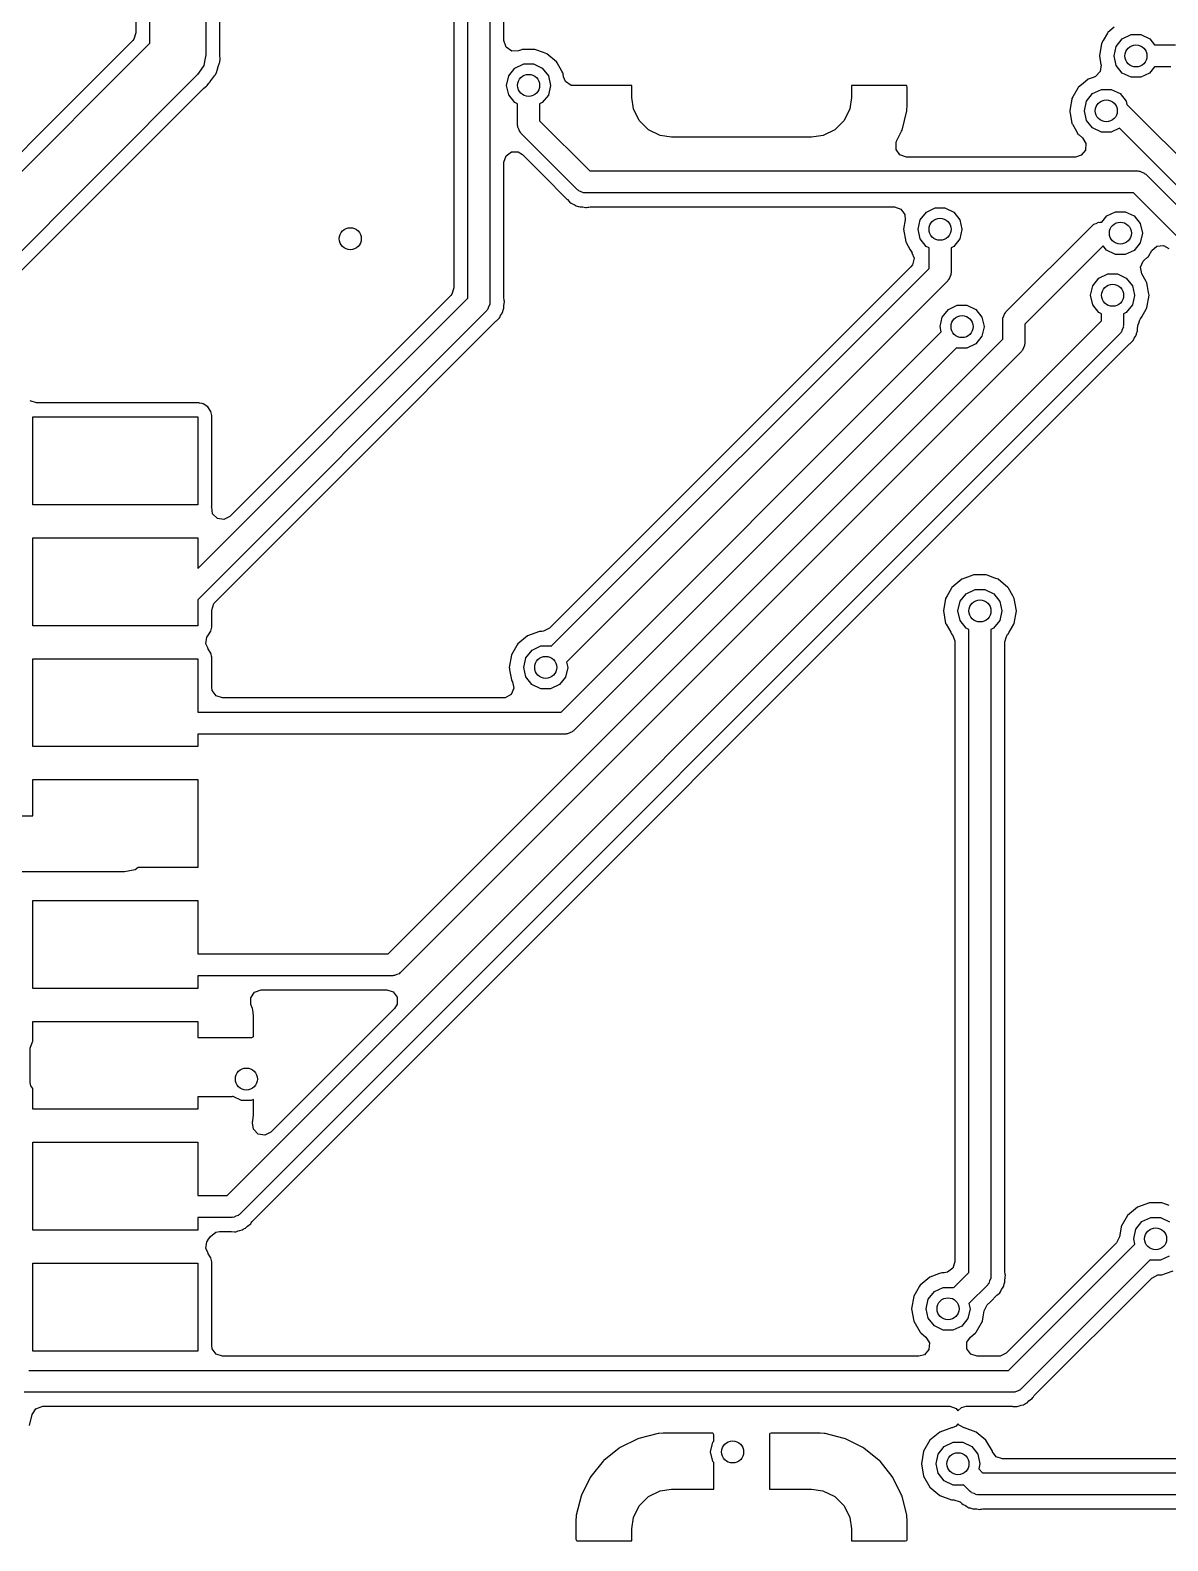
# Model space of a CAD drawing. Extents: x 3.59 to 5.68, y -3.55 to -1.66.
# Drawn here: x 3.914 to 4.321, y -2.758 to -2.217 of the extents above; entities that cross this region are included whole.
import ezdxf

# ---------------------------------------------------------------- set-up
doc = ezdxf.new("R2010")
doc.units = 0
doc.header["$MEASUREMENT"] = 0
doc.layers.add('BLACK', color=7, linetype='CONTINUOUS')

msp = doc.modelspace()

# ---------------------------------------------------------------- linework, layer by layer
at = {"layer": 'BLACK', "linetype": 'CONTINUOUS'}
for p, q in [((3.95156, -2.13762), (3.95156, -2.21761)), ((3.95657, -2.22131), (3.95657, -2.14002)), ((3.97657, -2.14002), (3.97657, -2.22545)), ((3.98159, -2.22505), (3.98159, -2.13877)), ((4.07051, -2.31266), (4.07051, -2.16856)), ((4.07839, -2.16856), (4.07839, -2.31429)), ((4.06549, -2.17688), (4.06549, -2.30896)), ((4.08341, -2.22034), (4.08341, -2.17688)), ((3.95156, -2.21761), (3.95081, -2.2199)), ((4.29968, -2.21772), (4.29817, -2.22034)), ((4.29985, -2.21743), (4.29968, -2.21772)), ((4.30054, -2.21685), (4.29985, -2.21743)), ((4.30206, -2.21557), (4.30054, -2.21685)), ((4.30498, -2.21968), (4.30814, -2.21816)), ((4.30814, -2.21816), (4.31164, -2.21817)), ((4.31164, -2.21817), (4.31479, -2.21969)), ((3.89158, -2.28631), (3.95657, -2.22131)), ((3.95041, -2.22037), (3.92335, -2.24744)), ((3.95081, -2.2199), (3.95041, -2.22037)), ((4.08423, -2.22274), (4.08341, -2.22034)), ((4.08623, -2.22409), (4.08423, -2.22274)), ((4.08864, -2.22401), (4.08623, -2.22409)), ((4.08965, -2.22364), (4.08864, -2.22401)), ((4.08997, -2.22352), (4.08965, -2.22364)), ((4.08965, -2.22364), (4.08965, -2.22364)), ((4.09452, -2.22352), (4.08997, -2.22352)), ((4.09484, -2.22364), (4.09452, -2.22352)), ((4.09755, -2.22462), (4.09484, -2.22364)), ((4.09484, -2.22364), (4.09484, -2.22364)), ((4.29758, -2.22136), (4.29679, -2.22584)), ((4.29817, -2.22034), (4.29758, -2.22136)), ((4.30201, -2.22583), (4.30279, -2.22242)), ((4.30279, -2.22242), (4.30498, -2.21968)), ((4.31479, -2.21969), (4.31656, -2.22191)), ((4.31656, -2.22191), (4.32406, -2.22191)), ((3.97581, -2.22928), (3.97475, -2.23087)), ((3.97621, -2.22727), (3.97581, -2.22927)), ((3.97581, -2.22927), (3.97581, -2.22928)), ((3.97581, -2.22928), (3.97581, -2.22928)), ((3.97657, -2.22545), (3.97621, -2.22727)), ((3.98089, -2.23001), (3.98149, -2.2283)), ((3.98149, -2.2283), (3.98158, -2.22807)), ((3.98158, -2.22807), (3.98159, -2.22785)), ((3.9816, -2.2252), (3.98159, -2.22505)), ((3.98159, -2.22776), (3.9816, -2.22772)), ((3.98159, -2.22785), (3.98159, -2.22776)), ((3.98168, -2.22736), (3.9816, -2.2252)), ((3.9816, -2.22772), (3.98161, -2.22761)), ((3.98161, -2.22761), (3.98168, -2.22736)), ((4.08734, -2.23025), (4.0905, -2.22874)), ((4.0905, -2.22874), (4.094, -2.22874)), ((4.094, -2.22874), (4.09716, -2.23026)), ((4.09879, -2.22507), (4.09755, -2.22462)), ((4.10227, -2.228), (4.09879, -2.22507)), ((4.10244, -2.22829), (4.10227, -2.228)), ((4.10418, -2.23131), (4.10244, -2.22829)), ((4.29679, -2.22584), (4.29734, -2.22899)), ((4.29736, -2.22907), (4.29702, -2.23145)), ((4.29734, -2.22899), (4.29736, -2.22907)), ((4.30278, -2.22924), (4.30201, -2.22583)), ((4.30496, -2.23199), (4.30278, -2.22924)), ((3.97365, -2.23252), (3.90279, -2.30339)), ((3.97475, -2.23087), (3.97365, -2.23252)), ((3.97817, -2.23506), (3.97854, -2.23454)), ((3.97854, -2.23454), (3.97865, -2.2344)), ((3.97865, -2.2344), (3.97972, -2.23304)), ((3.97972, -2.23304), (3.97992, -2.23278)), ((3.97972, -2.23304), (3.97972, -2.23304)), ((3.97992, -2.23278), (3.98002, -2.2325)), ((3.98002, -2.2325), (3.98008, -2.23239)), ((3.98008, -2.23239), (3.98025, -2.23215)), ((3.98025, -2.23215), (3.98084, -2.23018)), ((3.98084, -2.23018), (3.98089, -2.23001)), ((4.08437, -2.2364), (4.08515, -2.23299)), ((4.08515, -2.23299), (4.08734, -2.23025)), ((4.09716, -2.23026), (4.09934, -2.233)), ((4.09934, -2.233), (4.10012, -2.23641)), ((4.10455, -2.23194), (4.10418, -2.23131)), ((4.10461, -2.23227), (4.10455, -2.23194)), ((4.1048, -2.23339), (4.10461, -2.23227)), ((4.10461, -2.23227), (4.10461, -2.23227)), ((4.10549, -2.235), (4.1048, -2.23339)), ((4.29271, -2.23419), (4.29092, -2.23569)), ((4.29485, -2.23341), (4.29271, -2.23419)), ((4.29535, -2.23319), (4.29485, -2.23341)), ((4.29702, -2.23145), (4.29535, -2.23319)), ((4.30811, -2.23351), (4.30496, -2.23199)), ((4.31161, -2.23352), (4.30811, -2.23351)), ((4.31477, -2.23201), (4.31161, -2.23352)), ((4.31657, -2.22978), (4.31477, -2.23201)), ((4.32242, -2.22978), (4.31657, -2.22978)), ((3.90662, -2.30666), (3.97577, -2.2375)), ((3.97577, -2.2375), (3.97641, -2.23698)), ((3.97641, -2.23698), (3.97682, -2.23671)), ((3.97682, -2.23671), (3.97702, -2.23646)), ((3.97702, -2.23646), (3.97769, -2.23562)), ((3.97702, -2.23646), (3.97702, -2.23646)), ((3.97769, -2.23562), (3.97791, -2.23537)), ((3.97791, -2.23537), (3.97796, -2.2353)), ((3.97796, -2.2353), (3.97808, -2.23519)), ((3.97808, -2.23519), (3.97817, -2.23506)), ((4.08514, -2.23982), (4.08437, -2.2364)), ((4.08732, -2.24256), (4.08514, -2.23982)), ((4.09933, -2.23985), (4.09714, -2.24258)), ((4.10012, -2.23644), (4.09933, -2.23985)), ((4.10012, -2.23641), (4.10012, -2.23644)), ((4.10744, -2.23642), (4.10549, -2.235)), ((4.10919, -2.23642), (4.10744, -2.23642)), ((4.10919, -2.23643), (4.10919, -2.23642)), ((4.12919, -2.23643), (4.10919, -2.23643)), ((4.12919, -2.2407), (4.12919, -2.23643)), ((4.2276, -2.23643), (4.20793, -2.23643)), ((4.20793, -2.23643), (4.20793, -2.2407)), ((4.22776, -2.23655), (4.2276, -2.23643)), ((4.22793, -2.23705), (4.22776, -2.23655)), ((4.22793, -2.2436), (4.22793, -2.23705)), ((4.28905, -2.23741), (4.28723, -2.24056)), ((4.28922, -2.23711), (4.28905, -2.23741)), ((4.28983, -2.2366), (4.28922, -2.23711)), ((4.29092, -2.23569), (4.28983, -2.2366)), ((4.29216, -2.2421), (4.29435, -2.23937)), ((4.29435, -2.23937), (4.29751, -2.23785)), ((4.29751, -2.23785), (4.30101, -2.23785)), ((4.30101, -2.23785), (4.30416, -2.23937)), ((4.30416, -2.23937), (4.30635, -2.24211)), ((4.08831, -2.24304), (4.08732, -2.24256)), ((4.08831, -2.2507), (4.08831, -2.24304)), ((4.09714, -2.24258), (4.09618, -2.24304)), ((4.09618, -2.24304), (4.09618, -2.24907)), ((4.12979, -2.24481), (4.12919, -2.2407)), ((4.13185, -2.24901), (4.12979, -2.24481)), ((4.20733, -2.24478), (4.20527, -2.24899)), ((4.20793, -2.2407), (4.20733, -2.24478)), ((4.22606, -2.2524), (4.22777, -2.24555)), ((4.22777, -2.24555), (4.22782, -2.24521)), ((4.22782, -2.24521), (4.22792, -2.24374)), ((4.22792, -2.24374), (4.22793, -2.2436)), ((4.2863, -2.24471), (4.28616, -2.24553)), ((4.28616, -2.24553), (4.28622, -2.24586)), ((4.28689, -2.24139), (4.2863, -2.24471)), ((4.28695, -2.24105), (4.28689, -2.24139)), ((4.28723, -2.24056), (4.28695, -2.24105)), ((4.29138, -2.24551), (4.29216, -2.2421)), ((4.29215, -2.24893), (4.29138, -2.24551)), ((4.30635, -2.24211), (4.30661, -2.24326)), ((4.30661, -2.24326), (4.36782, -2.30444)), ((3.92335, -2.24744), (3.89064, -2.28015)), ((4.08841, -2.25101), (4.08831, -2.2507)), ((4.08836, -2.25132), (4.08841, -2.25101)), ((4.09618, -2.24907), (4.11419, -2.26707)), ((4.13517, -2.25232), (4.13185, -2.24901)), ((4.20527, -2.24899), (4.20196, -2.25231)), ((4.28622, -2.24586), (4.28643, -2.24705)), ((4.28643, -2.24705), (4.28695, -2.25001)), ((4.28695, -2.25001), (4.28712, -2.2503)), ((4.28712, -2.2503), (4.28712, -2.2503)), ((4.28712, -2.2503), (4.28811, -2.25201)), ((4.29433, -2.25167), (4.29215, -2.24893)), ((4.08877, -2.25214), (4.08836, -2.25132)), ((4.08906, -2.25302), (4.08877, -2.25214)), ((4.08932, -2.25321), (4.08906, -2.25302)), ((4.08946, -2.25349), (4.08932, -2.25321)), ((4.10978, -2.2738), (4.08946, -2.25349)), ((4.13938, -2.25438), (4.13517, -2.25232)), ((4.14346, -2.25498), (4.13938, -2.25438)), ((4.19365, -2.25498), (4.14346, -2.25498)), ((4.19775, -2.25437), (4.19365, -2.25498)), ((4.20196, -2.25231), (4.19775, -2.25437)), ((4.2239, -2.25695), (4.22411, -2.25642)), ((4.22411, -2.25642), (4.22591, -2.2528)), ((4.22591, -2.2528), (4.22606, -2.2524)), ((4.28811, -2.25201), (4.28922, -2.25394)), ((4.28922, -2.25394), (4.28948, -2.25416)), ((4.28948, -2.25416), (4.28948, -2.25416)), ((4.28948, -2.25416), (4.29069, -2.25517)), ((4.29069, -2.25517), (4.29196, -2.25721)), ((4.29748, -2.2532), (4.29433, -2.25167)), ((4.30098, -2.25321), (4.29748, -2.2532)), ((4.30399, -2.25177), (4.30098, -2.25321)), ((4.36782, -2.31557), (4.30399, -2.25177)), ((4.08341, -2.26394), (4.08415, -2.26165)), ((4.08415, -2.26165), (4.0861, -2.26023)), ((4.0861, -2.26023), (4.08851, -2.26023)), ((4.08851, -2.26023), (4.09006, -2.26118)), ((4.09006, -2.26118), (4.09742, -2.26855)), ((4.2239, -2.25936), (4.2239, -2.25695)), ((4.22531, -2.26131), (4.2239, -2.25936)), ((4.2276, -2.26206), (4.22531, -2.26131)), ((4.29025, -2.26146), (4.28818, -2.26206)), ((4.29179, -2.25962), (4.29025, -2.26146)), ((4.29196, -2.25721), (4.29179, -2.25962)), ((4.08341, -2.31259), (4.08341, -2.26394)), ((4.11419, -2.26707), (4.31059, -2.26707)), ((4.28818, -2.26206), (4.2276, -2.26206)), ((4.31059, -2.26707), (4.31089, -2.26717)), ((4.31089, -2.26717), (4.31121, -2.26712)), ((4.31121, -2.26712), (4.31203, -2.26754)), ((4.09742, -2.26855), (4.10599, -2.27711)), ((4.31203, -2.26754), (4.3129, -2.26783)), ((4.3129, -2.26783), (4.31309, -2.26808)), ((4.31309, -2.26808), (4.31337, -2.26823)), ((4.31337, -2.26823), (4.35396, -2.30879)), ((4.10599, -2.27711), (4.10613, -2.27726)), ((4.10613, -2.27726), (4.10718, -2.27842)), ((4.11006, -2.27394), (4.10978, -2.2738)), ((4.11024, -2.2742), (4.11006, -2.27394)), ((4.11112, -2.27448), (4.11024, -2.2742)), ((4.11194, -2.2749), (4.11112, -2.27448)), ((4.11226, -2.27485), (4.11194, -2.2749)), ((4.11256, -2.27495), (4.11226, -2.27485)), ((4.30896, -2.27495), (4.11256, -2.27495)), ((4.34724, -2.31321), (4.30896, -2.27495)), ((4.10718, -2.27842), (4.10755, -2.27859)), ((4.10755, -2.27859), (4.10755, -2.27859)), ((4.10755, -2.27859), (4.10799, -2.27878)), ((4.10799, -2.27878), (4.10853, -2.27907)), ((4.10853, -2.27907), (4.10928, -2.27956)), ((4.10928, -2.27956), (4.10968, -2.27962)), ((4.10968, -2.27962), (4.10998, -2.27974)), ((4.10998, -2.27974), (4.11028, -2.2798)), ((4.11028, -2.2798), (4.11066, -2.27997)), ((4.11066, -2.27997), (4.11155, -2.27997)), ((4.11155, -2.27997), (4.11216, -2.28002)), ((4.11216, -2.28002), (4.11264, -2.28009)), ((4.11264, -2.28009), (4.11264, -2.28009)), ((4.11264, -2.28009), (4.11304, -2.28016)), ((4.11304, -2.28016), (4.11344, -2.28005)), ((4.11344, -2.28005), (4.11377, -2.28003)), ((4.11377, -2.28003), (4.11425, -2.27997)), ((4.11425, -2.27997), (4.22334, -2.27997)), ((4.22334, -2.27997), (4.22563, -2.28071)), ((4.22563, -2.28071), (4.22705, -2.28266)), ((4.22705, -2.28266), (4.22718, -2.28454)), ((4.23258, -2.28452), (4.23477, -2.28179)), ((4.23477, -2.28179), (4.23792, -2.28027)), ((4.23792, -2.28027), (4.24143, -2.28027)), ((4.24143, -2.28027), (4.24458, -2.2818)), ((4.24458, -2.2818), (4.24676, -2.28453)), ((4.29761, -2.2854), (4.29939, -2.28317)), ((4.29939, -2.28317), (4.30255, -2.28166)), ((4.30255, -2.28166), (4.30605, -2.28166)), ((4.30605, -2.28166), (4.3092, -2.28318)), ((4.3092, -2.28318), (4.31139, -2.28592)), ((4.22718, -2.28454), (4.22658, -2.28795)), ((4.22658, -2.28795), (4.22737, -2.29243)), ((4.2318, -2.28794), (4.23258, -2.28452)), ((4.23257, -2.29135), (4.2318, -2.28794)), ((4.24754, -2.28798), (4.24675, -2.29139)), ((4.24676, -2.28453), (4.24754, -2.28795)), ((4.24754, -2.28795), (4.24754, -2.28798)), ((4.26328, -2.31758), (4.2943, -2.28655)), ((4.2943, -2.28655), (4.29459, -2.28641)), ((4.29459, -2.28641), (4.29477, -2.28615)), ((4.29477, -2.28615), (4.29565, -2.28586)), ((4.29565, -2.28586), (4.29647, -2.28545)), ((4.29647, -2.28545), (4.29678, -2.2855)), ((4.29678, -2.2855), (4.29709, -2.2854)), ((4.29709, -2.2854), (4.29761, -2.2854)), ((4.31139, -2.28592), (4.31217, -2.28933)), ((4.22737, -2.29243), (4.22754, -2.29272)), ((4.22754, -2.29272), (4.22754, -2.29272)), ((4.22754, -2.29272), (4.229, -2.29526)), ((4.23475, -2.29409), (4.23257, -2.29135)), ((4.23573, -2.29457), (4.23475, -2.29409)), ((4.24456, -2.29412), (4.24361, -2.29458)), ((4.24675, -2.29139), (4.24456, -2.29412)), ((4.2981, -2.29389), (4.27, -2.32199)), ((4.29937, -2.29548), (4.2981, -2.29389)), ((4.31137, -2.29277), (4.30918, -2.29551)), ((4.31217, -2.28936), (4.31137, -2.29277)), ((4.31217, -2.28933), (4.31217, -2.28936)), ((4.31557, -2.29559), (4.31736, -2.29397)), ((4.31736, -2.29397), (4.31976, -2.29372)), ((4.31976, -2.29372), (4.3217, -2.29478)), ((4.229, -2.29526), (4.22964, -2.29636)), ((4.22964, -2.29636), (4.22961, -2.29638)), ((4.22961, -2.29638), (4.23039, -2.29833)), ((4.23039, -2.29833), (4.22981, -2.30066)), ((4.23573, -2.30198), (4.23573, -2.29457)), ((4.24361, -2.29458), (4.24361, -2.30361)), ((4.30252, -2.29701), (4.29937, -2.29548)), ((4.30602, -2.29702), (4.30252, -2.29701)), ((4.30918, -2.29551), (4.30602, -2.29702)), ((4.31146, -2.30158), (4.31244, -2.29938)), ((4.31244, -2.29938), (4.31283, -2.299)), ((4.31283, -2.299), (4.31406, -2.29797)), ((4.31406, -2.29797), (4.31432, -2.29775)), ((4.31406, -2.29797), (4.31406, -2.29797)), ((4.31432, -2.29775), (4.31449, -2.29746)), ((4.31449, -2.29746), (4.31557, -2.29559)), ((4.31449, -2.29746), (4.31449, -2.29746)), ((4.22926, -2.30135), (4.09974, -2.43087)), ((4.10036, -2.43735), (4.23573, -2.30198)), ((4.22981, -2.30066), (4.22926, -2.30135)), ((4.24314, -2.30505), (4.24285, -2.30592)), ((4.24356, -2.30423), (4.24314, -2.30505)), ((4.24361, -2.30361), (4.24351, -2.30391)), ((4.24351, -2.30391), (4.24356, -2.30423)), ((4.29659, -2.30544), (4.29975, -2.30392)), ((4.29975, -2.30392), (4.30325, -2.30392)), ((4.30325, -2.30392), (4.30641, -2.30544)), ((4.31196, -2.30394), (4.31146, -2.30158)), ((4.31356, -2.30671), (4.31196, -2.30394)), ((4.06549, -2.30896), (4.06475, -2.31125)), ((4.24245, -2.30639), (4.10582, -2.44303)), ((4.2426, -2.30611), (4.24245, -2.30639)), ((4.24285, -2.30592), (4.2426, -2.30611)), ((4.29362, -2.31158), (4.29441, -2.30817)), ((4.29441, -2.30817), (4.29659, -2.30544)), ((4.30641, -2.30544), (4.30859, -2.30818)), ((4.30859, -2.30818), (4.30937, -2.3116)), ((4.3138, -2.30712), (4.31356, -2.30671)), ((4.31404, -2.30849), (4.3138, -2.30712)), ((4.31441, -2.31058), (4.31404, -2.30849)), ((4.31459, -2.3116), (4.31441, -2.31058)), ((3.97367, -2.40951), (4.07051, -2.31266)), ((4.06435, -2.31172), (3.98524, -2.39085)), ((4.06475, -2.31125), (4.06435, -2.31172)), ((4.07792, -2.31572), (4.07763, -2.3166)), ((4.07834, -2.3149), (4.07792, -2.31572)), ((4.07839, -2.31429), (4.07829, -2.31459)), ((4.07829, -2.31459), (4.07834, -2.3149)), ((4.08347, -2.31308), (4.08341, -2.31259)), ((4.08341, -2.3153), (4.08345, -2.31469)), ((4.08341, -2.31619), (4.08341, -2.3153)), ((4.08345, -2.31469), (4.08346, -2.31466)), ((4.08346, -2.31466), (4.08359, -2.31381)), ((4.08349, -2.31341), (4.08347, -2.31308)), ((4.08359, -2.31381), (4.08349, -2.31341)), ((4.24266, -2.31665), (4.24581, -2.31514)), ((4.24581, -2.31514), (4.24932, -2.31514)), ((4.24932, -2.31514), (4.25247, -2.31666)), ((4.29439, -2.315), (4.29362, -2.31158)), ((4.29657, -2.31774), (4.29439, -2.315)), ((4.30858, -2.31504), (4.30639, -2.31777)), ((4.30937, -2.31163), (4.30858, -2.31504)), ((4.30937, -2.3116), (4.30937, -2.31163)), ((4.3138, -2.31608), (4.31459, -2.3116)), ((4.07723, -2.31707), (3.97367, -2.42065)), ((3.98424, -2.63411), (4.29756, -2.32077)), ((4.03125, -2.37016), (4.08054, -2.32086)), ((4.07738, -2.31679), (4.07723, -2.31707)), ((4.07763, -2.3166), (4.07738, -2.31679)), ((4.08054, -2.32086), (4.08069, -2.32072)), ((4.08069, -2.32072), (4.08186, -2.31967)), ((4.08186, -2.31967), (4.08202, -2.3193)), ((4.08202, -2.3193), (4.08222, -2.31885)), ((4.08202, -2.3193), (4.08202, -2.3193)), ((4.08222, -2.31885), (4.08251, -2.31832)), ((4.08251, -2.31832), (4.083, -2.31757)), ((4.083, -2.31757), (4.08306, -2.31716)), ((4.08306, -2.31716), (4.08317, -2.31687)), ((4.08317, -2.31687), (4.08324, -2.31657)), ((4.08324, -2.31657), (4.08341, -2.31619)), ((4.23969, -2.3228), (4.24047, -2.31939)), ((4.24047, -2.31939), (4.24266, -2.31665)), ((4.25247, -2.31666), (4.25465, -2.3194)), ((4.25465, -2.3194), (4.25543, -2.32281)), ((4.26213, -2.32036), (4.26222, -2.32006)), ((4.26213, -2.32731), (4.26213, -2.32036)), ((4.26217, -2.31975), (4.26259, -2.31893)), ((4.26222, -2.32006), (4.26217, -2.31975)), ((4.26259, -2.31893), (4.26288, -2.31805)), ((4.26288, -2.31805), (4.26313, -2.31786)), ((4.26313, -2.31786), (4.26328, -2.31758)), ((4.29756, -2.31822), (4.29657, -2.31774)), ((4.29756, -2.32077), (4.29756, -2.31822)), ((4.30639, -2.31777), (4.30543, -2.31823)), ((4.30543, -2.31823), (4.30543, -2.3224)), ((4.31079, -2.32194), (4.31122, -2.32034)), ((4.31122, -2.32034), (4.31134, -2.32017)), ((4.31134, -2.32017), (4.31153, -2.32001)), ((4.31153, -2.32001), (4.31194, -2.3193)), ((4.31194, -2.3193), (4.31363, -2.31637)), ((4.31363, -2.31637), (4.3138, -2.31608)), ((4.31363, -2.31637), (4.31363, -2.31637)), ((4.30428, -2.32518), (3.98865, -2.64083)), ((4.10392, -2.46088), (4.24011, -2.32469)), ((4.24011, -2.32469), (4.23969, -2.3228)), ((4.25464, -2.32625), (4.25245, -2.32899)), ((4.25543, -2.32284), (4.25464, -2.32625)), ((4.25543, -2.32281), (4.25543, -2.32284)), ((4.27, -2.32199), (4.27, -2.32894)), ((4.30442, -2.3249), (4.30428, -2.32518)), ((4.30468, -2.32471), (4.30442, -2.3249)), ((4.30497, -2.32383), (4.30468, -2.32471)), ((4.30538, -2.32301), (4.30497, -2.32383)), ((4.30543, -2.3224), (4.30533, -2.3227)), ((4.30533, -2.3227), (4.30538, -2.32301)), ((4.30927, -2.32696), (4.30956, -2.32643)), ((4.30956, -2.32643), (4.31004, -2.32568)), ((4.31004, -2.32568), (4.31011, -2.32527)), ((4.31011, -2.32527), (4.31022, -2.32498)), ((4.31022, -2.32498), (4.31029, -2.32468)), ((4.31029, -2.32468), (4.31045, -2.3243)), ((4.31045, -2.32341), (4.3105, -2.3228)), ((4.31045, -2.3243), (4.31045, -2.32341)), ((4.3105, -2.3228), (4.31064, -2.32192)), ((4.31064, -2.32192), (4.31079, -2.32194)), ((3.99391, -2.64267), (4.30759, -2.32897)), ((4.04195, -2.5475), (4.26213, -2.32731)), ((4.26885, -2.33173), (4.04637, -2.55422)), ((4.24556, -2.33038), (4.10834, -2.4676)), ((4.24579, -2.33049), (4.24556, -2.33038)), ((4.24929, -2.3305), (4.24579, -2.33049)), ((4.25245, -2.32899), (4.24929, -2.3305)), ((4.26899, -2.33145), (4.26885, -2.33173)), ((4.26925, -2.33126), (4.26899, -2.33145)), ((4.26953, -2.33038), (4.26925, -2.33126)), ((4.26995, -2.32956), (4.26953, -2.33038)), ((4.27, -2.32894), (4.2699, -2.32925)), ((4.2699, -2.32925), (4.26995, -2.32956)), ((4.30759, -2.32897), (4.30774, -2.32883)), ((4.30774, -2.32883), (4.3086, -2.32805)), ((4.3086, -2.32805), (4.3089, -2.32778)), ((4.3086, -2.32805), (4.3086, -2.32805)), ((4.3089, -2.32778), (4.30927, -2.32696)), ((3.9159, -2.35015), (3.91361, -2.34941)), ((3.97417, -2.35015), (3.9159, -2.35015)), ((3.97436, -2.35019), (3.97417, -2.35015)), ((3.97526, -2.35037), (3.97436, -2.35019)), ((3.97436, -2.35019), (3.97436, -2.35019)), ((3.97563, -2.35044), (3.97526, -2.35037)), ((3.97729, -2.35155), (3.97563, -2.35044)), ((3.9784, -2.35321), (3.97729, -2.35155)), ((3.97869, -2.35468), (3.9784, -2.35321)), ((3.91462, -2.38667), (3.91462, -2.35517)), ((3.91462, -2.35517), (3.97367, -2.35517)), ((3.97367, -2.35517), (3.97367, -2.38667)), ((3.97869, -2.38716), (3.97869, -2.35468)), ((3.97983, -2.42159), (4.03125, -2.37016)), ((3.97367, -2.38667), (3.91462, -2.38667)), ((3.97864, -2.38754), (3.97866, -2.38735)), ((3.97869, -2.38755), (3.97864, -2.38754)), ((3.97866, -2.38735), (3.97869, -2.38716)), ((3.97901, -2.38986), (3.97869, -2.38755)), ((3.98071, -2.39156), (3.97901, -2.38986)), ((3.98309, -2.39194), (3.98071, -2.39156)), ((3.98524, -2.39085), (3.98309, -2.39194)), ((3.91462, -2.42998), (3.91462, -2.39848)), ((3.91462, -2.39848), (3.97367, -2.39848)), ((3.97367, -2.39848), (3.97367, -2.40951)), ((4.24743, -2.41332), (4.24395, -2.41625)), ((4.2486, -2.4129), (4.24743, -2.41332)), ((4.25138, -2.41188), (4.2486, -2.4129)), ((4.2517, -2.41177), (4.25138, -2.41188)), ((4.25138, -2.41188), (4.25138, -2.41188)), ((4.25625, -2.41177), (4.2517, -2.41177)), ((4.25657, -2.41188), (4.25625, -2.41177)), ((4.25935, -2.4129), (4.25657, -2.41188)), ((4.25657, -2.41188), (4.25657, -2.41188)), ((4.26052, -2.41332), (4.25935, -2.4129)), ((4.26401, -2.41625), (4.26052, -2.41332)), ((4.24378, -2.41654), (4.24223, -2.41922)), ((4.24395, -2.41625), (4.24378, -2.41654)), ((4.24689, -2.42123), (4.24907, -2.4185)), ((4.24907, -2.4185), (4.25223, -2.41698)), ((4.25223, -2.41698), (4.25573, -2.41699)), ((4.25573, -2.41699), (4.25889, -2.41851)), ((4.25889, -2.41851), (4.26107, -2.42125)), ((4.26418, -2.41654), (4.26401, -2.41625)), ((4.26572, -2.41922), (4.26418, -2.41654)), ((3.97367, -2.42065), (3.97367, -2.42998)), ((3.97869, -2.42434), (3.97944, -2.42205)), ((3.97944, -2.42205), (3.97983, -2.42159)), ((4.24167, -2.42018), (4.24088, -2.42466)), ((4.24223, -2.41922), (4.24167, -2.42018)), ((4.2461, -2.42465), (4.24689, -2.42123)), ((4.26107, -2.42125), (4.26185, -2.42466)), ((4.26628, -2.42018), (4.26572, -2.41922)), ((4.26707, -2.42466), (4.26628, -2.42018)), ((3.97869, -2.43047), (3.97869, -2.42434)), ((4.24088, -2.42466), (4.24167, -2.42914)), ((4.24167, -2.42914), (4.24184, -2.42943)), ((4.24184, -2.42943), (4.24184, -2.42943)), ((4.24184, -2.42943), (4.24349, -2.43228)), ((4.24688, -2.42806), (4.2461, -2.42465)), ((4.24905, -2.43081), (4.24688, -2.42806)), ((4.26106, -2.4281), (4.25887, -2.43083)), ((4.26185, -2.42469), (4.26106, -2.4281)), ((4.26185, -2.42466), (4.26185, -2.42469)), ((4.26446, -2.43228), (4.26611, -2.42943)), ((4.26611, -2.42943), (4.26628, -2.42914)), ((4.26611, -2.42943), (4.26611, -2.42943)), ((4.26628, -2.42914), (4.26707, -2.42466)), ((3.97367, -2.42998), (3.91462, -2.42998)), ((3.97656, -2.43649), (3.97694, -2.43411)), ((3.97694, -2.43411), (3.97731, -2.43361)), ((3.97729, -2.4336), (3.97819, -2.43225)), ((3.97731, -2.43361), (3.97729, -2.4336)), ((3.97819, -2.43225), (3.9784, -2.43193)), ((3.9784, -2.43193), (3.97869, -2.43047)), ((4.09182, -2.43357), (4.08834, -2.43649)), ((4.09351, -2.43296), (4.09182, -2.43357)), ((4.09578, -2.43213), (4.09351, -2.43296)), ((4.0961, -2.43202), (4.09578, -2.43213)), ((4.09578, -2.43213), (4.09578, -2.43213)), ((4.09698, -2.43202), (4.0961, -2.43202)), ((4.09759, -2.43197), (4.09698, -2.43202)), ((4.09974, -2.43087), (4.09759, -2.43197)), ((4.24349, -2.43228), (4.24395, -2.43308)), ((4.24395, -2.43308), (4.24413, -2.43323)), ((4.24413, -2.43323), (4.24501, -2.43541)), ((4.25004, -2.43128), (4.24905, -2.43081)), ((4.25004, -2.66161), (4.25004, -2.43128)), ((4.25887, -2.43083), (4.25791, -2.43129)), ((4.25791, -2.43129), (4.25791, -2.66324)), ((4.26293, -2.43568), (4.26352, -2.43387)), ((4.26352, -2.43387), (4.26368, -2.43339)), ((4.26368, -2.43339), (4.26376, -2.43328)), ((4.26376, -2.43328), (4.26401, -2.43308)), ((4.26401, -2.43308), (4.26446, -2.43228)), ((3.97738, -2.43811), (3.97656, -2.43649)), ((3.97729, -2.43817), (3.97738, -2.43811)), ((3.9784, -2.43983), (3.97729, -2.43817)), ((3.97848, -2.44021), (3.9784, -2.43983)), ((3.97862, -2.44092), (3.97848, -2.44021)), ((4.08607, -2.44043), (4.08528, -2.44491)), ((4.08798, -2.43711), (4.08607, -2.44043)), ((4.08817, -2.43679), (4.08798, -2.43711)), ((4.08834, -2.43649), (4.08817, -2.43679)), ((4.09128, -2.44148), (4.09347, -2.43875)), ((4.09347, -2.43875), (4.09663, -2.43723)), ((4.09663, -2.43723), (4.10013, -2.43723)), ((4.10013, -2.43723), (4.10036, -2.43735)), ((4.24501, -2.43541), (4.24502, -2.43568)), ((4.24502, -2.43568), (4.24502, -2.65787)), ((4.26293, -2.66155), (4.26293, -2.43568)), ((3.91462, -2.47328), (3.91462, -2.44179)), ((3.91462, -2.44179), (3.97367, -2.44179)), ((3.97367, -2.44179), (3.97367, -2.46088)), ((3.97869, -2.44129), (3.97862, -2.44092)), ((3.97869, -2.45196), (3.97869, -2.44129)), ((4.08528, -2.44491), (4.08534, -2.44525)), ((4.08534, -2.44525), (4.08543, -2.44577)), ((4.08543, -2.44577), (4.08607, -2.44939)), ((4.0905, -2.4449), (4.09128, -2.44148)), ((4.09127, -2.44831), (4.0905, -2.4449)), ((4.10624, -2.44494), (4.10545, -2.44835)), ((4.10582, -2.44303), (4.10624, -2.44491)), ((4.10624, -2.44491), (4.10624, -2.44494)), ((4.08607, -2.44939), (4.08624, -2.44968)), ((4.08624, -2.44968), (4.08624, -2.44968)), ((4.08624, -2.44968), (4.08643, -2.45002)), ((4.08643, -2.45002), (4.08693, -2.45237)), ((4.09345, -2.45105), (4.09127, -2.44831)), ((4.0966, -2.45258), (4.09345, -2.45105)), ((4.10326, -2.45108), (4.1001, -2.45259)), ((4.10545, -2.44835), (4.10326, -2.45108)), ((3.97888, -2.45317), (3.97869, -2.45196)), ((3.9803, -2.45512), (3.97888, -2.45317)), ((3.98259, -2.45586), (3.9803, -2.45512)), ((4.08305, -2.45586), (3.98259, -2.45586)), ((4.08386, -2.45578), (4.08305, -2.45586)), ((4.08595, -2.45457), (4.08386, -2.45578)), ((4.08693, -2.45237), (4.08595, -2.45457)), ((4.1001, -2.45259), (4.0966, -2.45258)), ((3.97367, -2.46088), (4.10392, -2.46088)), ((4.10555, -2.46876), (3.97367, -2.46876)), ((3.97367, -2.46876), (3.97367, -2.47328)), ((4.10585, -2.46866), (4.10555, -2.46876)), ((4.10617, -2.46871), (4.10585, -2.46866)), ((4.10699, -2.46829), (4.10617, -2.46871)), ((4.10787, -2.468), (4.10699, -2.46829)), ((4.10805, -2.46775), (4.10787, -2.468)), ((4.10834, -2.4676), (4.10805, -2.46775)), ((3.97367, -2.47328), (3.91462, -2.47328)), ((3.91462, -2.49813), (3.91462, -2.48509)), ((3.91462, -2.48509), (3.97367, -2.48509)), ((3.97367, -2.48509), (3.97367, -2.51659)), ((3.88569, -2.49813), (3.91462, -2.49813)), ((3.9474, -2.51813), (3.88155, -2.51813)), ((3.95123, -2.51736), (3.9474, -2.51813)), ((3.95239, -2.51659), (3.95123, -2.51736)), ((3.97367, -2.51659), (3.95239, -2.51659)), ((3.91462, -2.5599), (3.91462, -2.5284)), ((3.91462, -2.5284), (3.97367, -2.5284)), ((3.97367, -2.5284), (3.97367, -2.5475)), ((3.97367, -2.5475), (4.04195, -2.5475)), ((4.04358, -2.55537), (3.97367, -2.55537)), ((3.97367, -2.55537), (3.97367, -2.5599)), ((4.04388, -2.55527), (4.04358, -2.55537)), ((4.0442, -2.55532), (4.04388, -2.55527)), ((4.04502, -2.5549), (4.0442, -2.55532)), ((4.0459, -2.55462), (4.04502, -2.5549)), ((4.04608, -2.55436), (4.0459, -2.55462)), ((4.04637, -2.55422), (4.04608, -2.55436)), ((3.97367, -2.5599), (3.91462, -2.5599)), ((3.99266, -2.56325), (3.99399, -2.56124)), ((3.99276, -2.56566), (3.99266, -2.56325)), ((3.99399, -2.56124), (3.99641, -2.56039)), ((3.99641, -2.56039), (4.04144, -2.56039)), ((4.04144, -2.56039), (4.04373, -2.56113)), ((4.04373, -2.56113), (4.04515, -2.56308)), ((4.04515, -2.56308), (4.04515, -2.56549)), ((3.99332, -2.56714), (3.99276, -2.56566)), ((3.99343, -2.56761), (3.99332, -2.56714)), ((3.99366, -2.56971), (3.99343, -2.56761)), ((3.99367, -2.56992), (3.99366, -2.56971)), ((3.99367, -2.57713), (3.99367, -2.56992)), ((4.0442, -2.56704), (4.03358, -2.57766)), ((4.04515, -2.56549), (4.0442, -2.56704)), ((3.91462, -2.57893), (3.91462, -2.57171)), ((3.91462, -2.57171), (3.97367, -2.57171)), ((3.97367, -2.57171), (3.97367, -2.57746)), ((3.91369, -2.58135), (3.91443, -2.57906)), ((3.91443, -2.57906), (3.91462, -2.57893)), ((3.97367, -2.57746), (3.99306, -2.57746)), ((3.99306, -2.57746), (3.99356, -2.57729)), ((3.99356, -2.57729), (3.99367, -2.57713)), ((4.03358, -2.57766), (3.99989, -2.61136)), ((3.91369, -2.59356), (3.91369, -2.58135)), ((3.91388, -2.59476), (3.91369, -2.59356)), ((3.91462, -2.59578), (3.91388, -2.59476)), ((3.91462, -2.6032), (3.91462, -2.59578)), ((3.98587, -2.59868), (3.97367, -2.59868)), ((3.97367, -2.59868), (3.97367, -2.6032)), ((3.98618, -2.59858), (3.98587, -2.59868)), ((3.9864, -2.59861), (3.98618, -2.59858)), ((3.98933, -2.60003), (3.9864, -2.59861)), ((3.99283, -2.60004), (3.98933, -2.60003)), ((3.99367, -2.59964), (3.99283, -2.60004)), ((3.99367, -2.60499), (3.99367, -2.59964)), ((3.97367, -2.6032), (3.91462, -2.6032)), ((3.99328, -2.60799), (3.99334, -2.6077)), ((3.99366, -2.61037), (3.99328, -2.60799)), ((3.99334, -2.6077), (3.99343, -2.6073)), ((3.99343, -2.6073), (3.99366, -2.6052)), ((3.99366, -2.6052), (3.99367, -2.60499)), ((3.99536, -2.61208), (3.99366, -2.61037)), ((3.99774, -2.61245), (3.99536, -2.61208)), ((3.99989, -2.61136), (3.99774, -2.61245)), ((3.91462, -2.64651), (3.91462, -2.61502)), ((3.91462, -2.61502), (3.97367, -2.61502)), ((3.97367, -2.61502), (3.97367, -2.63411)), ((3.97367, -2.63411), (3.98424, -2.63411)), ((4.31038, -2.63827), (4.3069, -2.64119)), ((4.31206, -2.63766), (4.31038, -2.63827)), ((4.31434, -2.63683), (4.31206, -2.63766)), ((4.31466, -2.63672), (4.31434, -2.63683)), ((4.31434, -2.63683), (4.31434, -2.63683)), ((4.3192, -2.63672), (4.31466, -2.63672)), ((4.31952, -2.63683), (4.3192, -2.63672)), ((4.3218, -2.63766), (4.31952, -2.63683)), ((4.31952, -2.63683), (4.31952, -2.63683)), ((3.98587, -2.64198), (3.97367, -2.64198)), ((3.97367, -2.64198), (3.97367, -2.64651)), ((3.98617, -2.64189), (3.98587, -2.64198)), ((3.98648, -2.64194), (3.98617, -2.64189)), ((3.9873, -2.64152), (3.98648, -2.64194)), ((3.98818, -2.64123), (3.9873, -2.64152)), ((3.98837, -2.64098), (3.98818, -2.64123)), ((3.98865, -2.64083), (3.98837, -2.64098)), ((3.98992, -2.64617), (3.99021, -2.64604)), ((3.99021, -2.64604), (3.99047, -2.64587)), ((3.99047, -2.64587), (3.99085, -2.64573)), ((3.99085, -2.64573), (3.99148, -2.6451)), ((3.99148, -2.6451), (3.99195, -2.6447)), ((3.99195, -2.6447), (3.99197, -2.64469)), ((3.99197, -2.64469), (3.99267, -2.64417)), ((3.99267, -2.64417), (3.99288, -2.64382)), ((3.99288, -2.64382), (3.9931, -2.64357)), ((3.9931, -2.64357), (3.9934, -2.64318)), ((3.9934, -2.64318), (3.99391, -2.64267)), ((4.30457, -2.64547), (4.30396, -2.64892)), ((4.30463, -2.64513), (4.30457, -2.64547)), ((4.3069, -2.64119), (4.30463, -2.64513)), ((4.30984, -2.64618), (4.31203, -2.64345)), ((4.31203, -2.64345), (4.31518, -2.64193)), ((4.31518, -2.64193), (4.31869, -2.64193)), ((4.31869, -2.64193), (4.32184, -2.64346)), ((3.97367, -2.64651), (3.91462, -2.64651)), ((3.97656, -2.65303), (3.97694, -2.65065)), ((3.97694, -2.65065), (3.97731, -2.65014)), ((3.97729, -2.65013), (3.97822, -2.64874)), ((3.97731, -2.65014), (3.97729, -2.65013)), ((3.97822, -2.64874), (3.98012, -2.64724)), ((3.98012, -2.64724), (3.98146, -2.647)), ((3.98146, -2.647), (3.98553, -2.647)), ((3.98553, -2.647), (3.98573, -2.64701)), ((3.98573, -2.64701), (3.98689, -2.64707)), ((3.98689, -2.64707), (3.98689, -2.64707)), ((3.98689, -2.64707), (3.9873, -2.64709)), ((3.9873, -2.64709), (3.98768, -2.64694)), ((3.98768, -2.64694), (3.98813, -2.64677)), ((3.98768, -2.64694), (3.98768, -2.64694)), ((3.98813, -2.64677), (3.98872, -2.6466)), ((3.98872, -2.6466), (3.98959, -2.64641)), ((3.98959, -2.64641), (3.98992, -2.64617)), ((4.30288, -2.651), (4.26333, -2.69055)), ((4.26426, -2.69671), (4.30948, -2.65149)), ((4.30396, -2.64892), (4.30288, -2.651)), ((4.30906, -2.6496), (4.30984, -2.64618)), ((4.30948, -2.65149), (4.30906, -2.6496)), ((3.97738, -2.65464), (3.97656, -2.65303)), ((3.97729, -2.6547), (3.97738, -2.65464)), ((3.9784, -2.65636), (3.97729, -2.6547)), ((3.97869, -2.65783), (3.9784, -2.65636)), ((4.32182, -2.65578), (4.31866, -2.65729)), ((3.91462, -2.68982), (3.91462, -2.65832)), ((3.91462, -2.65832), (3.97367, -2.65832)), ((3.97367, -2.65832), (3.97367, -2.68982)), ((3.97869, -2.68779), (3.97869, -2.65783)), ((4.23947, -2.66207), (4.23601, -2.66332)), ((4.23997, -2.66188), (4.23947, -2.66207)), ((4.24029, -2.66177), (4.23997, -2.66188)), ((4.23997, -2.66188), (4.23997, -2.66188)), ((4.24112, -2.66177), (4.24029, -2.66177)), ((4.24233, -2.66158), (4.24112, -2.66177)), ((4.24428, -2.66016), (4.24233, -2.66158)), ((4.24502, -2.65787), (4.24428, -2.66016)), ((4.24455, -2.6671), (4.25004, -2.66161)), ((4.263, -2.66204), (4.26293, -2.66155)), ((4.26301, -2.66237), (4.263, -2.66204)), ((4.31493, -2.65717), (4.26868, -2.70343)), ((4.31516, -2.65728), (4.31493, -2.65717)), ((4.31866, -2.65729), (4.31516, -2.65728)), ((4.3192, -2.6625), (4.32048, -2.66204)), ((4.32048, -2.66204), (4.32316, -2.66107)), ((4.23236, -2.66654), (4.23123, -2.6685)), ((4.23253, -2.66625), (4.23236, -2.66654)), ((4.23601, -2.66332), (4.23253, -2.66625)), ((4.23766, -2.6685), (4.24081, -2.66698)), ((4.24081, -2.66698), (4.24432, -2.66699)), ((4.24432, -2.66699), (4.24455, -2.6671)), ((4.25676, -2.66603), (4.25, -2.67278)), ((4.2569, -2.66574), (4.25676, -2.66603)), ((4.25716, -2.66556), (4.2569, -2.66574)), ((4.25745, -2.66468), (4.25716, -2.66556)), ((4.25786, -2.66386), (4.25745, -2.66468)), ((4.25791, -2.66324), (4.25782, -2.66355)), ((4.25782, -2.66355), (4.25786, -2.66386)), ((4.26175, -2.66781), (4.26204, -2.66727)), ((4.26204, -2.66727), (4.2623, -2.66687)), ((4.2623, -2.66687), (4.26252, -2.66653)), ((4.2623, -2.66687), (4.2623, -2.66687)), ((4.26252, -2.66653), (4.26259, -2.66612)), ((4.26259, -2.66612), (4.2627, -2.66583)), ((4.2627, -2.66583), (4.26277, -2.66552)), ((4.26277, -2.66552), (4.26293, -2.66515)), ((4.26293, -2.66426), (4.26298, -2.66365)), ((4.26293, -2.66515), (4.26293, -2.66426)), ((4.26298, -2.66365), (4.26306, -2.66317)), ((4.26312, -2.66276), (4.26301, -2.66237)), ((4.26306, -2.66317), (4.26312, -2.66276)), ((4.26306, -2.66317), (4.26306, -2.66317)), ((4.27342, -2.70578), (4.31556, -2.66365)), ((4.31556, -2.66365), (4.31771, -2.66255)), ((4.31771, -2.66255), (4.31832, -2.6625)), ((4.31832, -2.6625), (4.3192, -2.6625)), ((4.23026, -2.67018), (4.22947, -2.67466)), ((4.23123, -2.6685), (4.23026, -2.67018)), ((4.23469, -2.67465), (4.23547, -2.67123)), ((4.23547, -2.67123), (4.23766, -2.6685)), ((4.25, -2.67278), (4.25043, -2.67466)), ((4.25661, -2.67328), (4.25771, -2.67218)), ((4.25771, -2.67218), (4.26007, -2.66981)), ((4.26007, -2.66981), (4.26022, -2.66967)), ((4.26022, -2.66967), (4.26108, -2.6689)), ((4.26108, -2.6689), (4.26138, -2.66863)), ((4.26138, -2.66863), (4.26175, -2.66781)), ((4.22947, -2.67466), (4.23026, -2.67914)), ((4.23546, -2.67806), (4.23469, -2.67465)), ((4.23764, -2.68081), (4.23546, -2.67806)), ((4.24964, -2.6781), (4.24745, -2.68083)), ((4.25043, -2.67469), (4.24964, -2.6781)), ((4.25043, -2.67466), (4.25043, -2.67469)), ((4.25486, -2.67914), (4.25513, -2.67759)), ((4.25513, -2.67759), (4.25553, -2.67535)), ((4.25553, -2.67535), (4.25661, -2.67328)), ((4.23026, -2.67914), (4.23253, -2.68308)), ((4.23253, -2.68308), (4.23279, -2.6833)), ((4.23279, -2.6833), (4.23279, -2.6833)), ((4.23279, -2.6833), (4.23459, -2.68481)), ((4.24079, -2.68233), (4.23764, -2.68081)), ((4.24429, -2.68234), (4.24079, -2.68233)), ((4.24745, -2.68083), (4.24429, -2.68234)), ((4.25053, -2.68481), (4.25233, -2.6833)), ((4.25233, -2.6833), (4.25259, -2.68308)), ((4.25233, -2.6833), (4.25233, -2.6833)), ((4.25259, -2.68308), (4.25486, -2.67914)), ((3.97888, -2.689), (3.97869, -2.68779)), ((3.9803, -2.69094), (3.97888, -2.689)), ((4.2357, -2.68925), (4.23415, -2.6911)), ((4.23459, -2.68481), (4.23587, -2.68685)), ((4.23587, -2.68685), (4.2357, -2.68925)), ((4.24933, -2.68659), (4.25053, -2.68481)), ((4.24933, -2.689), (4.24933, -2.68659)), ((4.25074, -2.69094), (4.24933, -2.689)), ((3.97367, -2.68982), (3.91462, -2.68982)), ((3.98259, -2.69169), (3.9803, -2.69094)), ((4.23208, -2.69169), (3.98259, -2.69169)), ((4.23415, -2.6911), (4.23208, -2.69169)), ((4.25303, -2.69169), (4.25074, -2.69094)), ((4.26057, -2.69169), (4.25303, -2.69169)), ((4.26118, -2.69164), (4.26057, -2.69169)), ((4.26333, -2.69055), (4.26118, -2.69164)), ((3.91311, -2.69671), (4.26426, -2.69671)), ((4.26589, -2.70458), (3.91148, -2.70458)), ((4.2662, -2.70448), (4.26589, -2.70458)), ((4.26651, -2.70453), (4.2662, -2.70448)), ((4.26733, -2.70412), (4.26651, -2.70453)), ((4.26821, -2.70383), (4.26733, -2.70412)), ((4.26839, -2.70357), (4.26821, -2.70383)), ((4.26868, -2.70343), (4.26839, -2.70357)), ((3.91441, -2.71252), (3.91571, -2.71049)), ((3.91571, -2.71049), (3.91818, -2.7096)), ((3.91818, -2.7096), (4.24316, -2.7096)), ((4.24316, -2.7096), (4.24545, -2.71035)), ((4.24545, -2.71035), (4.24608, -2.71121)), ((4.24608, -2.71121), (4.24734, -2.71)), ((4.24734, -2.71), (4.24905, -2.7096)), ((4.24905, -2.7096), (4.26556, -2.7096)), ((4.26556, -2.7096), (4.26576, -2.70961)), ((4.26576, -2.70961), (4.26692, -2.70967)), ((4.26692, -2.70967), (4.26692, -2.70967)), ((4.26692, -2.70967), (4.26733, -2.70969)), ((4.26733, -2.70969), (4.26771, -2.70954)), ((4.26771, -2.70954), (4.26816, -2.70937)), ((4.26771, -2.70954), (4.26771, -2.70954)), ((4.26816, -2.70937), (4.26875, -2.7092)), ((4.26875, -2.7092), (4.26876, -2.70919)), ((4.26876, -2.70919), (4.26962, -2.70901)), ((4.26962, -2.70901), (4.26995, -2.70877)), ((4.26995, -2.70877), (4.27024, -2.70864)), ((4.27024, -2.70864), (4.2705, -2.70847)), ((4.2705, -2.70847), (4.27088, -2.70833)), ((4.27088, -2.70833), (4.27151, -2.70769)), ((4.27151, -2.70769), (4.27198, -2.7073)), ((4.27198, -2.7073), (4.27211, -2.7072)), ((4.27211, -2.7072), (4.2727, -2.70677)), ((4.2727, -2.70677), (4.2729, -2.70642)), ((4.2729, -2.70642), (4.27312, -2.70617)), ((4.27312, -2.70617), (4.27342, -2.70578)), ((3.91339, -2.71643), (3.91441, -2.71252)), ((4.24605, -2.71582), (4.24545, -2.71665)), ((4.24624, -2.71621), (4.24605, -2.71582)), ((4.24826, -2.71728), (4.24624, -2.71621)), ((4.13136, -2.72124), (4.12507, -2.72436)), ((4.13176, -2.7211), (4.13136, -2.72124)), ((4.13861, -2.71939), (4.13176, -2.7211)), ((4.13895, -2.71933), (4.13861, -2.71939)), ((4.14043, -2.71923), (4.13895, -2.71933)), ((4.14056, -2.71923), (4.14043, -2.71923)), ((4.15823, -2.71923), (4.14056, -2.71923)), ((4.15839, -2.71935), (4.15823, -2.71923)), ((4.15856, -2.71985), (4.15839, -2.71935)), ((4.15856, -2.72211), (4.15856, -2.71985)), ((4.17867, -2.71939), (4.17856, -2.71955)), ((4.17856, -2.71955), (4.17856, -2.73923)), ((4.17917, -2.71923), (4.17867, -2.71939)), ((4.19655, -2.71923), (4.17917, -2.71923)), ((4.19668, -2.71923), (4.19655, -2.71923)), ((4.19816, -2.71933), (4.19668, -2.71923)), ((4.1985, -2.71939), (4.19816, -2.71933)), ((4.20535, -2.7211), (4.1985, -2.71939)), ((4.20575, -2.72124), (4.20535, -2.7211)), ((4.21204, -2.72436), (4.20575, -2.72124)), ((4.23607, -2.72176), (4.2338, -2.7257)), ((4.23956, -2.71883), (4.23607, -2.72176)), ((4.24383, -2.71728), (4.23956, -2.71883)), ((4.24397, -2.71728), (4.24383, -2.71728)), ((4.24545, -2.71665), (4.24397, -2.71728)), ((4.24838, -2.71728), (4.24826, -2.71728)), ((4.25265, -2.71883), (4.24838, -2.71728)), ((4.25613, -2.72176), (4.25265, -2.71883)), ((4.25841, -2.7257), (4.25613, -2.72176)), ((4.12472, -2.72459), (4.11924, -2.72899)), ((4.12507, -2.72436), (4.12472, -2.72459)), ((4.15745, -2.72592), (4.15824, -2.7225)), ((4.15823, -2.72933), (4.15745, -2.72592)), ((4.15824, -2.7225), (4.15856, -2.72211)), ((4.21239, -2.72459), (4.21204, -2.72436)), ((4.21787, -2.72899), (4.21239, -2.72459)), ((4.2338, -2.7257), (4.23301, -2.73017)), ((4.23823, -2.73016), (4.23901, -2.72675)), ((4.23901, -2.72675), (4.2412, -2.72401)), ((4.2412, -2.72401), (4.24436, -2.72249)), ((4.24436, -2.72249), (4.24786, -2.7225)), ((4.24786, -2.7225), (4.25101, -2.72402)), ((4.25101, -2.72402), (4.2532, -2.72676)), ((4.2532, -2.72676), (4.25398, -2.73017)), ((4.25844, -2.72591), (4.25841, -2.7257)), ((4.25977, -2.72768), (4.25844, -2.72591)), ((4.11895, -2.72929), (4.11455, -2.73476)), ((4.11924, -2.72899), (4.11895, -2.72929)), ((4.15856, -2.72975), (4.15823, -2.72933)), ((4.15856, -2.73923), (4.15856, -2.72975)), ((4.21816, -2.72929), (4.21787, -2.72899)), ((4.22256, -2.73476), (4.21816, -2.72929)), ((4.23301, -2.73017), (4.2338, -2.73465)), ((4.239, -2.73358), (4.23823, -2.73016)), ((4.25398, -2.7302), (4.25355, -2.73205)), ((4.25355, -2.73205), (4.25494, -2.73344)), ((4.25398, -2.73017), (4.25398, -2.7302)), ((4.26206, -2.72842), (4.25977, -2.72768)), ((4.35711, -2.72842), (4.26206, -2.72842)), ((4.11432, -2.73512), (4.1112, -2.74141)), ((4.11455, -2.73476), (4.11432, -2.73512)), ((4.22279, -2.73512), (4.22256, -2.73476)), ((4.22591, -2.74141), (4.22279, -2.73512)), ((4.2338, -2.73465), (4.23607, -2.73859)), ((4.24118, -2.73632), (4.239, -2.73358)), ((4.24433, -2.73785), (4.24118, -2.73632)), ((4.24783, -2.73785), (4.24433, -2.73785)), ((4.24809, -2.73773), (4.24783, -2.73785)), ((4.25052, -2.74016), (4.24809, -2.73773)), ((4.25494, -2.73344), (4.36066, -2.73344)), ((4.11105, -2.7418), (4.10934, -2.74865)), ((4.1112, -2.74141), (4.11105, -2.7418)), ((4.13184, -2.74521), (4.13515, -2.7419)), ((4.13515, -2.7419), (4.13936, -2.73983)), ((4.13936, -2.73983), (4.14346, -2.73923)), ((4.14346, -2.73923), (4.15856, -2.73923)), ((4.17856, -2.73923), (4.19365, -2.73923)), ((4.19365, -2.73923), (4.19773, -2.73982)), ((4.19773, -2.73982), (4.20194, -2.74188)), ((4.20194, -2.74188), (4.20526, -2.74519)), ((4.22606, -2.7418), (4.22591, -2.74141)), ((4.22777, -2.74865), (4.22606, -2.7418)), ((4.23607, -2.73859), (4.23956, -2.74151)), ((4.23956, -2.74151), (4.24383, -2.74307)), ((4.24383, -2.74307), (4.24464, -2.74307)), ((4.24464, -2.74307), (4.24693, -2.74381)), ((4.25081, -2.74031), (4.25052, -2.74016)), ((4.25099, -2.74056), (4.25081, -2.74031)), ((4.25187, -2.74085), (4.25099, -2.74056)), ((4.25269, -2.74127), (4.25187, -2.74085)), ((4.253, -2.74122), (4.25269, -2.74127)), ((4.25331, -2.74131), (4.253, -2.74122)), ((4.35887, -2.74131), (4.25331, -2.74131)), ((4.10934, -2.74865), (4.10929, -2.74899)), ((4.12978, -2.74942), (4.13184, -2.74521)), ((4.20526, -2.74519), (4.20732, -2.7494)), ((4.22782, -2.74899), (4.22777, -2.74865)), ((4.24693, -2.74381), (4.24754, -2.74436)), ((4.24754, -2.74436), (4.24792, -2.74479)), ((4.24792, -2.74479), (4.24874, -2.74515)), ((4.24874, -2.74515), (4.24928, -2.74544)), ((4.24928, -2.74544), (4.24968, -2.7457)), ((4.24968, -2.7457), (4.24968, -2.7457)), ((4.24968, -2.7457), (4.25003, -2.74593)), ((4.25003, -2.74593), (4.25043, -2.74599)), ((4.25043, -2.74599), (4.25072, -2.7461)), ((4.25072, -2.7461), (4.25103, -2.74617)), ((4.25103, -2.74617), (4.2514, -2.74633)), ((4.2514, -2.74633), (4.2523, -2.74633)), ((4.2523, -2.74633), (4.25291, -2.74638)), ((4.25291, -2.74638), (4.25338, -2.74646)), ((4.25338, -2.74646), (4.25338, -2.74646)), ((4.25338, -2.74646), (4.25379, -2.74652)), ((4.25379, -2.74652), (4.25418, -2.74642)), ((4.25418, -2.74642), (4.25451, -2.7464)), ((4.25451, -2.7464), (4.255, -2.74633)), ((4.255, -2.74633), (4.35364, -2.74633)), ((4.10929, -2.74899), (4.10919, -2.75047)), ((4.10919, -2.75047), (4.10919, -2.7506)), ((4.10919, -2.7506), (4.10919, -2.75715)), ((4.12919, -2.7535), (4.12978, -2.74942)), ((4.12919, -2.75777), (4.12919, -2.7535)), ((4.20732, -2.7494), (4.20793, -2.7535)), ((4.20793, -2.7535), (4.20793, -2.75777)), ((4.22792, -2.75047), (4.22782, -2.74899)), ((4.22793, -2.7506), (4.22792, -2.75047)), ((4.22793, -2.75745), (4.22793, -2.7506)), ((4.10919, -2.75715), (4.10935, -2.75765)), ((4.10935, -2.75765), (4.10951, -2.75777)), ((4.10951, -2.75777), (4.12919, -2.75777)), ((4.20793, -2.75777), (4.22731, -2.75777)), ((4.22731, -2.75777), (4.22781, -2.75761)), ((4.22781, -2.75761), (4.22793, -2.75745))]:
    msp.add_line(p, q, dxfattribs=at)
at = {"layer": 'BLACK'}
for centre in [(4.30988, -2.22584), (4.09224, -2.23641), (4.29925, -2.24553), (4.02835, -2.29134), (4.23967, -2.28795), (4.30429, -2.28933), (4.3015, -2.3116), (4.24756, -2.32281), (4.25398, -2.42466), (4.09837, -2.44491), (3.9911, -2.59236), (4.31693, -2.64961), (4.24256, -2.67466), (4.16533, -2.72593), (4.2461, -2.73017)]:
    msp.add_circle(centre, 0.00394, dxfattribs=at)

doc.saveas('drawing.dxf')
